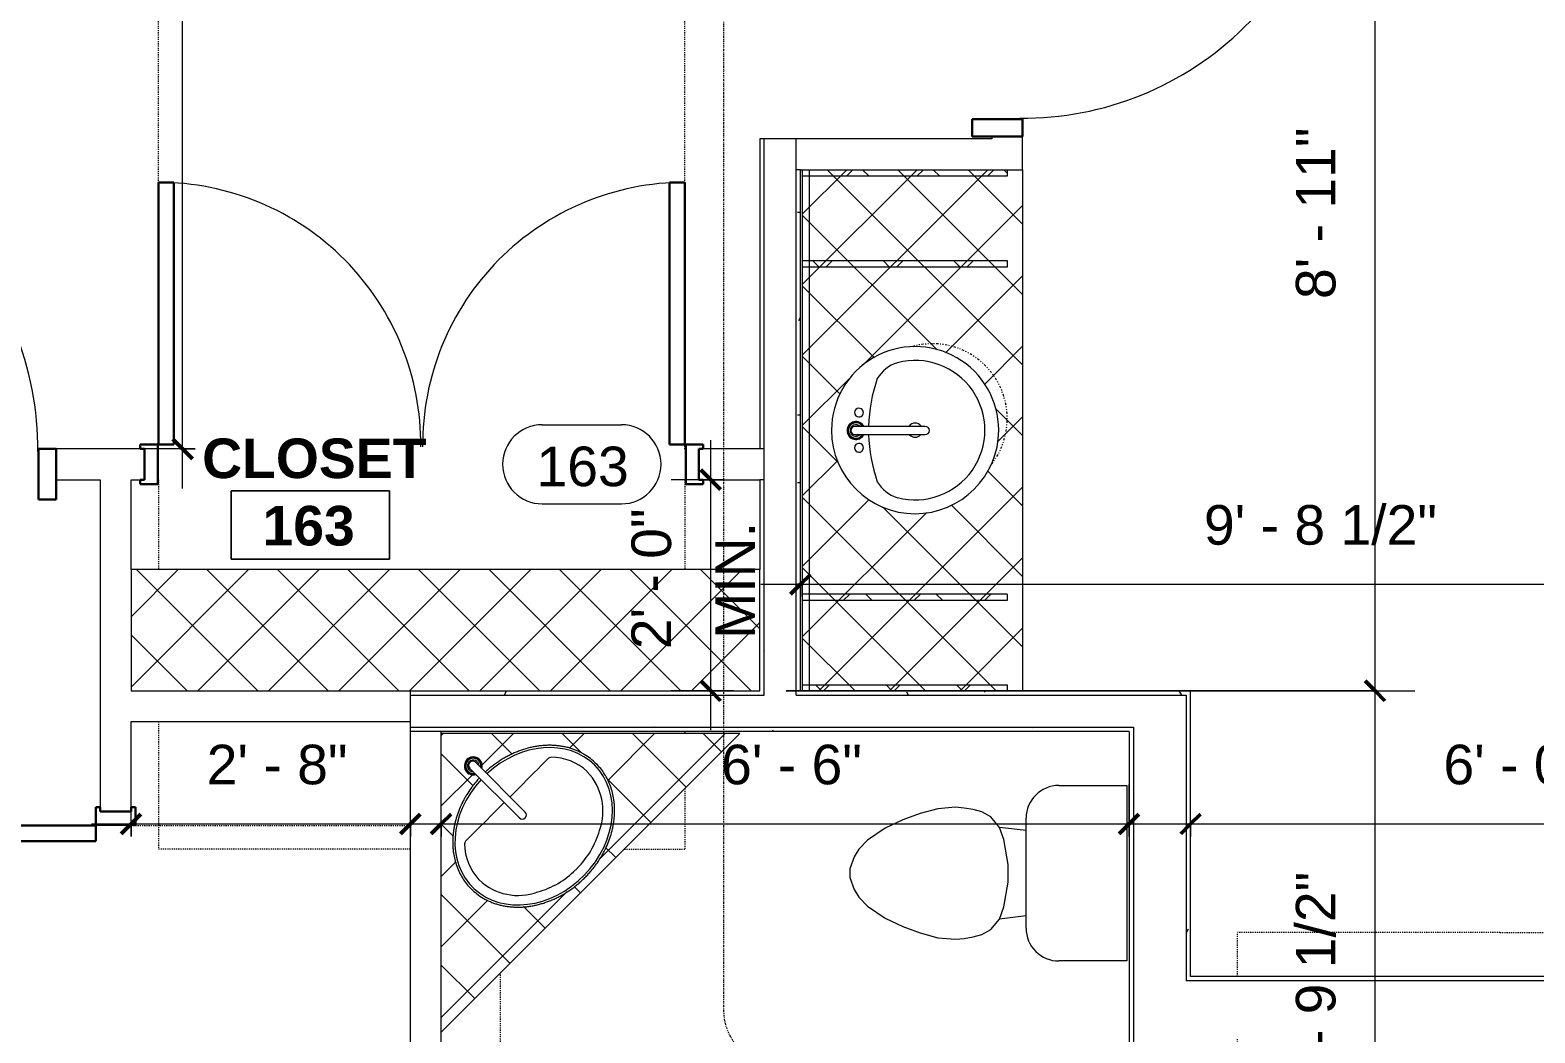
# Model space of a CAD drawing. Header units: inches. Extents: x -545 to 1083, y -2066 to -269.
# Drawn here: x -398.3 to -227.2, y -1706.1 to -1592.1 of the extents above; entities that cross this region are included whole.
import ezdxf

# ---------------------------------------------------------------- set-up
doc = ezdxf.new("R2010")
doc.units = ezdxf.units.IN
doc.header["$MEASUREMENT"] = 0
for name, pattern in [('Dash', [0.25, 0.125, -0.125]), ('Dash Dot 3_16_', [0.3125, 0.1875, -0.0625, 0, -0.0625]), ('Dash dot dot', [0.8125, 0.25, -0.1875, 0, -0.1875, 0, -0.1875])]:
    doc.linetypes.add(name, pattern=pattern)
for name, color, linetype, lineweight in [('A-ANNO-DIMS', 211, 'Continuous', 9), ('A-ANNO-DIMS-48', 211, 'Continuous', 9), ('A-ANNO-SYMB', 150, 'Continuous', 9), ('A-AREA-IDEN', 2, 'Continuous', 9), ('A-DOOR', 31, 'Continuous', 18), ('A-DOOR-FRAM', 31, 'Continuous', 30), ('A-DOOR-IDEN', 31, 'Continuous', 9), ('A-GENM', 13, 'Continuous', 18), ('A-WALL', 113, 'Continuous', 18), ('A-WALL-PATT', 111, 'Continuous', 18), ('G-ANNO-TEXT', 231, 'Continuous', 9), ('I-WALL', 2, 'Continuous', 18), ('P-SANR-FIXT', 6, 'Continuous', 9), ('Q-CASE', 31, 'Continuous', 9)]:
    doc.layers.add(name, color=color, linetype=linetype, lineweight=lineweight)
doc.styles.add('Swis721 Lt BT', font='swissl.ttf', dxfattribs={"height": 4.5})
doc.styles.add('Swis721 Lt BT_B', font='', dxfattribs={"height": 4.5})
doc.styles.get('Swis721 Lt BT_B').set_extended_font_data('Swis721 Lt BT', bold=True)
doc.dimstyles.new('OTJ_-_3_32__Linear__1_2__Tolerance', dxfattribs={"dimscale": 12, "dimtxt": 4.748918, "dimasz": 0.1875, "dimexe": 0.375, "dimexo": 0.25, "dimgap": 0.25, "dimtad": 1, "dimdec": 1, "dimrnd": 0.5, "dimzin": 3, "dimdsep": 46, "dimlunit": 4, "dimtxsty": 'Swis721 Lt BT', "dimblk1": 'OBLIQUE', "dimblk2": 'OBLIQUE', "dimsah": 1, "dimcen": 0.09, "dimdle": 0.375, "dimazin": 0, "dimtfac": 1, "dimtdec": 4, "dimtix": 1, "dimtmove": 0, "dimatfit": 3, "dimfxl": 1, "dimtvp": 1, "dimfrac": 2, "dimtolj": 1, "dimtzin": 0, "dimarcsym": 2})
pattern_1 = [(0, (0, 0), (15.36, 3.84), [0.634, -10.886, 0.634, -10.886, -61.44]), (0, (0, 0), (15.36, 3.84), [-23.04, 0.634, -22.406, 0.634, -10.886, -26.88]), (0, (0, 0), (15.36, 3.84), [-57.6, 0.634, -7.046, 0.634, -18.566]), (120, (5.76, 1.92), (-11.0055376, 11.38215), [0.634, -10.886, 0.634, -10.886, -61.44]), (120, (5.76, 1.92), (-11.0055376, 11.38215), [-23.04, 0.634, -22.406, 0.634, -10.886, -26.88]), (120, (5.76, 1.92), (-11.0055376, 11.38215), [-57.6, 0.634, -7.046, 0.634, -18.566]), (240, (7.68, 9.6), (-4.3544624, -15.22215), [0.634, -10.886, 0.634, -10.886, -61.44]), (240, (7.68, 9.6), (-4.3544624, -15.22215), [-23.04, 0.634, -22.406, 0.634, -10.886, -26.88]), (240, (7.68, 9.6), (-4.3544624, -15.22215), [-57.6, 0.634, -7.046, 0.634, -18.566])]
pattern_2 = [(315, (1621.81, -312.809), (4.006467, 4.006467), []), (45, (1621.81, -312.809), (-4.006467, 4.006467), [])]
pattern_3 = [(315, (1670.06, -312.809), (4.006467, 4.006467), []), (45, (1670.06, -312.809), (-4.006467, 4.006467), [])]
pattern_4 = [(45, (0, 1.375), (-4.006467, 4.006467), []), (135, (0, 1.375), (-4.006467, -4.006467), [])]

# ---------------------------------------------------------------- blocks, each defined once
blk = doc.blocks.new('Single Flush - D1 3_ X 8_  - NOT FR-6102174-1ST FLOOR - CONSTRUCTION')
at = {"layer": 'A-DOOR', "lineweight": 30}
for p, q in [((16.15625, -1.75), (17.90625, -1.75)), ((16.15625, -37.5625), (16.15625, -1.75)), ((17.90625, -1.75), (17.90625, -37.5625)), ((17.90625, -37.5625), (16.15625, -37.5625))]:
    blk.add_line(p, q, dxfattribs=at)
at = {"layer": 'A-DOOR', "lineweight": 9}
blk.add_arc((17.90625, -1.75), 35.8125, 179.5, 270, dxfattribs=at)
at = {"layer": 'A-DOOR-FRAM'}
for p, q in [((-20, 4), (-20, -1.75)), ((-20, 4), (-18, 4)), ((-18, 4), (-18, -1.75)), ((18.000004, 4), (18.000004, -1.75)), ((18.000004, 4), (20.000004, 4)), ((20.000004, 4), (20.000004, -1.75)), ((-20, -1.75), (-18, -1.75)), ((18.000004, -1.75), (20.000004, -1.75))]:
    blk.add_line(p, q, dxfattribs=at)
blk = doc.blocks.new('Toilet-Domestic-3D - Toilet-Domestic-3D-5197850-1ST FLOOR - CONSTRUCTION')
at = {"layer": 'P-SANR-FIXT'}
for p, q in [((-9.98, 19.48), (9.98, 19.48)), ((-9.98, 11.75), (-9.98, 19.48)), ((9.98, 19.48), (9.98, 11.75)), ((6.25, 8.02), (-6.25, 8.02)), ((-4.86, 8.02), (-5.21, 5)), ((4.86, 8.02), (5.21, 5)), ((-3.84, 5.5), (-5.21, 5)), ((-1, 6), (-3.84, 5.5)), ((1, 6), (-1, 6)), ((3.84, 5.5), (1, 6)), ((5.21, 5), (3.84, 5.5)), ((-6.4, 4), (-6.97, 3)), ((-5.21, 5), (-6.4, 4)), ((6.4, 4), (5.21, 5)), ((6.97, 3), (6.4, 4)), ((-7.24, 2), (-7.41, 1)), ((-6.97, 3), (-7.24, 2)), ((7.24, 2), (6.97, 3)), ((7.41, 1), (7.24, 2)), ((-7.41, 1), (-7.5, 0)), ((-7.5, 0), (-7.33, -1.99)), ((7.33, -1.99), (7.5, 0)), ((7.5, 0), (7.41, 1)), ((-7.33, -1.99), (-6.79, -4)), ((6.79, -4), (7.33, -1.99)), ((-6.79, -4), (-6.06, -6)), ((6.06, -6), (6.79, -4)), ((-6.06, -6), (-5.13, -8)), ((5.13, -8), (6.06, -6)), ((-5.13, -8), (-3.74, -10)), ((3.74, -10), (5.13, -8)), ((-3.74, -10), (-2.74, -11)), ((2.74, -11), (3.74, -10)), ((-2.74, -11), (-1.87, -11.5)), ((-1.87, -11.5), (-0.5, -12)), ((0.5, -12), (1.87, -11.5)), ((1.87, -11.5), (2.74, -11)), ((-0.5, -12), (0.5, -12))]:
    blk.add_line(p, q, dxfattribs=at)
for centre, start, end in [((-6.25, 11.75), 180, 270), ((6.25, 11.75), 270, 360)]:
    blk.add_arc(centre, 3.73, start, end, dxfattribs=at)
blk = doc.blocks.new('Vanity Counter Top w Round Sink Hole - 24_ Depth-6040937-1ST FLOOR - CONSTRUCTION')
at = {"layer": 'Q-CASE'}
h = blk.add_hatch(dxfattribs=at)
h.set_pattern_fill('FP_7', color=256, style=0, pattern_type=2)
h.set_pattern_definition([(135, (-1660.213, 310.447), (-4.006467, -4.006467), []), (225, (-1660.213, 310.447), (4.006467, -4.006467), [])])
h.paths.add_polyline_path([(6.99, 25), (-52.26, 25), (-52.26, 0), (6.99, 0), (6.99, 12.67)], flags=0)
h.paths.add_polyline_path([(-13.14, 12.77), (-13.37, 10.66), (-14.08, 8.65), (-15.21, 6.85), (-16.71, 5.34), (-18.51, 4.21), (-20.52, 3.51), (-22.64, 3.27), (-24.75, 3.51), (-26.76, 4.21), (-28.56, 5.34), (-30.06, 6.85), (-31.2, 8.65), (-31.9, 10.66), (-32.14, 12.77), (-31.9, 14.88), (-31.2, 16.89), (-30.06, 18.69), (-28.56, 20.2), (-26.76, 21.33), (-24.75, 22.03), (-22.64, 22.27), (-20.52, 22.03), (-18.51, 21.33), (-16.71, 20.2), (-15.21, 18.69), (-14.08, 16.89), (-13.37, 14.88)], flags=0)
for p, q in [((-52.26, 25), (6.99, 25)), ((-52.26, 0.75), (6.99, 0.75)), ((6.99, 0), (-52.26, 0))]:
    blk.add_line(p, q, dxfattribs=at)
at = {"layer": 'Q-CASE', "linetype": 'Dash dot dot'}
for start, end in [(52.5899, 180), (180, 196.5782)]:
    blk.add_arc((-23.97, 14.75), 8.5, start, end, dxfattribs=at)
blk = doc.blocks.new('Double Flush - D2 5_ X 8_-6101976-1ST FLOOR - CONSTRUCTION')
at = {"layer": 'A-DOOR', "lineweight": 30}
for p, q in [((-29.91, 32.06), (-28.16, 32.06)), ((-29.91, 2.25), (-29.91, 32.06)), ((-28.16, 32.06), (-28.16, 2.25)), ((28.16, 32.06), (28.16, 2.25)), ((29.91, 32.06), (28.16, 32.06)), ((29.91, 2.25), (29.91, 32.06)), ((-28.16, 2.25), (-29.91, 2.25)), ((28.16, 2.25), (29.91, 2.25))]:
    blk.add_line(p, q, dxfattribs=at)
at = {"layer": 'A-DOOR', "lineweight": 9}
for centre, start, end in [((-29.91, 2.25), 359.5, 90), ((29.91, 2.25), 90, 180.5)]:
    blk.add_arc(centre, 29.81, start, end, dxfattribs=at)
at = {"layer": 'A-DOOR-FRAM'}
for p, q in [((-32, 2.25), (-30, 2.25)), ((-32, 2.25), (-32, 1.75)), ((-32, 1.75), (-31.5, 1.75)), ((-31.5, -1.75), (-31.5, 1.75)), ((-30, -2.25), (-30, 2.25)), ((30, -2.25), (30, 2.25)), ((30, 2.25), (32, 2.25)), ((31.5, 1.75), (32, 1.75)), ((31.5, -1.75), (31.5, 1.75)), ((32, 2.25), (32, 1.75)), ((-32, -1.75), (-31.5, -1.75)), ((-32, -2.25), (-32, -1.75)), ((-32, -2.25), (-30, -2.25)), ((30, -2.25), (32, -2.25)), ((31.5, -1.75), (32, -1.75)), ((32, -2.25), (32, -1.75))]:
    blk.add_line(p, q, dxfattribs=at)
at = {"layer": 'A-GENM', "linetype": 'Dash', "lineweight": 9}
for p, q in [((27.5, 55.75), (29.91, 55.75)), ((29.91, 1.75), (29.91, 55.75)), ((-29.91, 1.75), (-29.91, 49.92)), ((29.87, 1.75), (29.91, 1.75)), ((-29.91, -1.75), (-29.91, -33.5)), ((29.87, -1.75), (29.91, -1.75)), ((29.91, -1.75), (29.91, -33.5)), ((-29.91, -37), (-29.91, -43.75)), ((0.09, -43.75), (-29.91, -43.75)), ((0.09, -43.75), (13.18, -43.75))]:
    blk.add_line(p, q, dxfattribs=at)
blk = doc.blocks.new('CW Shelves _ Rails - Shelve Rail-6078685-1ST FLOOR - CONSTRUCTION')
at = {"layer": 'Q-CASE'}
h = blk.add_hatch(dxfattribs=at)
h.set_pattern_fill('FP_14', color=256, style=0, pattern_type=2)
h.set_pattern_definition([(225, (-313.327, -1669.566), (4.006467, -4.006467), []), (315, (-313.327, -1669.566), (4.006467, 4.006467), [])])
h.paths.add_polyline_path([(40.7, -2.36), (2, -2.36), (2, -16.14), (73.45, -16.14), (73.45, -2.36), (68.82, -2.36)], flags=0)
for p, q in [((73.45, -2.36), (2, -2.36)), ((2, -2.36), (2, -16.14)), ((73.45, -16.14), (73.45, -2.36)), ((2, -16.14), (73.45, -16.14))]:
    blk.add_line(p, q, dxfattribs=at)
blk = doc.blocks.new('CW Drawers - UB 34_5_h x 24_d - 3 Drawers Top Specified-6034735-1ST FLOOR - CONSTRUCTION')
at = {"layer": 'Q-CASE'}
h = blk.add_hatch(dxfattribs=at)
h.set_pattern_fill('FP_18', color=256, style=0, pattern_type=2)
h.set_pattern_definition(pattern_2)
h.paths.add_polyline_path([(2.78, -2.36), (2.78, -25.61), (3.53, -25.61), (3.53, -2.36)], flags=0)
h = blk.add_hatch(dxfattribs=at)
h.set_pattern_fill('FP_18', color=256, style=0, pattern_type=2)
h.set_pattern_definition(pattern_2)
h.paths.add_polyline_path([(13.11, -15.03), (13.11, -25.61), (13.86, -25.61), (13.86, -2.36), (13.11, -2.36)], flags=0)
for p, q in [((2.78, -2.36), (3.53, -2.36)), ((2.78, -25.61), (2.78, -2.36)), ((3.53, -2.36), (3.53, -25.61)), ((13.11, -2.36), (13.86, -2.36)), ((13.11, -25.61), (13.11, -2.36)), ((3.53, -25.61), (2.78, -25.61)), ((13.86, -25.61), (13.11, -25.61))]:
    blk.add_line(p, q, dxfattribs=at)
blk = doc.blocks.new('P-Faucet-Counter - Vibrant Stainless-4259825-1ST FLOOR - CONSTRUCTION')
at = {"layer": 'P-SANR-FIXT'}
for p, q in [((-0.47, 0.12), (-0.47, -7.88)), ((0.47, -7.88), (0.47, 0.12))]:
    blk.add_line(p, q, dxfattribs=at)
for centre, radius, start, end in [((0, 0), 1.02, 90, 242.4847), ((0, 0), 0.933, 90, 239.9469), ((0, 0), 0.875, 90, 237.5344), ((0, 0), 0.656, 90, 224.5084), ((0, 0.12), 0.467, 0, 180), ((0, 0), 1.02, 297.5153, 90), ((0, 0), 0.933, 300.0531, 90), ((0, 0), 0.875, 302.4656, 90), ((0, 0), 0.656, 315.4916, 90), ((0, -7.88), 0.467, 180, 360)]:
    blk.add_arc(centre, radius, start, end, dxfattribs=at)
blk = doc.blocks.new('Double Flush - D2 5_ X 8_-V19-1ST FLOOR - CONSTRUCTION')
at = {"layer": 'A-DOOR', "lineweight": 30}
for p, q in [((-29.91, 32.06), (-28.16, 32.06)), ((-29.91, 2.25), (-29.91, 32.06)), ((-28.16, 32.06), (-28.16, 2.25)), ((28.16, 32.06), (28.16, 2.25)), ((29.91, 32.06), (28.16, 32.06)), ((29.91, 2.25), (29.91, 32.06)), ((-28.16, 2.25), (-29.91, 2.25)), ((28.16, 2.25), (29.91, 2.25))]:
    blk.add_line(p, q, dxfattribs=at)
at = {"layer": 'A-DOOR', "lineweight": 9}
for centre, start, end in [((-29.91, 2.25), 359.5, 90), ((29.91, 2.25), 90, 180.5)]:
    blk.add_arc(centre, 29.81, start, end, dxfattribs=at)
at = {"layer": 'A-DOOR-FRAM'}
for p, q in [((-32, 2.25), (-30, 2.25)), ((-32, 2.25), (-32, 1.75)), ((-32, 1.75), (-31.5, 1.75)), ((-31.5, -1.75), (-31.5, 1.75)), ((-30, -2.25), (-30, 2.25)), ((30, -2.25), (30, 2.25)), ((30, 2.25), (32, 2.25)), ((31.5, 1.75), (32, 1.75)), ((31.5, -1.75), (31.5, 1.75)), ((32, 2.25), (32, 1.75)), ((-32, -1.75), (-31.5, -1.75)), ((-32, -2.25), (-32, -1.75)), ((-32, -2.25), (-30, -2.25)), ((30, -2.25), (32, -2.25)), ((31.5, -1.75), (32, -1.75)), ((32, -2.25), (32, -1.75))]:
    blk.add_line(p, q, dxfattribs=at)
at = {"layer": 'A-GENM', "linetype": 'Dash', "lineweight": 9}
for p, q in [((-29.91, 55.75), (29.91, 55.75)), ((-29.91, 1.75), (-29.91, 55.75)), ((29.91, 1.75), (29.91, 55.75)), ((29.87, 1.75), (29.91, 1.75)), ((-29.91, -1.75), (-29.91, -11.97)), ((29.87, -1.75), (29.91, -1.75)), ((29.91, -1.75), (29.91, -11.97)), ((-29.91, -29.25), (-29.91, -43.75)), ((29.91, -30.38), (29.91, -30.62)), ((29.91, -36.87), (29.91, -43.75)), ((-1.29, -43.75), (-29.91, -43.75)), ((23.02, -43.75), (29.91, -43.75))]:
    blk.add_line(p, q, dxfattribs=at)
blk = doc.blocks.new('Double Flush - D2 5_ X 8_-V20-1ST FLOOR - CONSTRUCTION')
at = {"layer": 'A-DOOR', "lineweight": 30}
for p, q in [((-29.91, 32.06), (-28.16, 32.06)), ((-29.91, 2.25), (-29.91, 32.06)), ((-28.16, 32.06), (-28.16, 2.25)), ((28.16, 32.06), (28.16, 2.25)), ((29.91, 32.06), (28.16, 32.06)), ((29.91, 2.25), (29.91, 32.06)), ((-28.16, 2.25), (-29.91, 2.25)), ((28.16, 2.25), (29.91, 2.25))]:
    blk.add_line(p, q, dxfattribs=at)
at = {"layer": 'A-DOOR', "lineweight": 9}
for centre, start, end in [((-29.91, 2.25), 359.5, 90), ((29.91, 2.25), 90, 180.5)]:
    blk.add_arc(centre, 29.81, start, end, dxfattribs=at)
at = {"layer": 'A-DOOR-FRAM'}
for p, q in [((-32, 2.25), (-30, 2.25)), ((-32, 2.25), (-32, 1.75)), ((-32, 1.75), (-31.5, 1.75)), ((-31.5, -1.75), (-31.5, 1.75)), ((-30, -2.25), (-30, 2.25)), ((30, -2.25), (30, 2.25)), ((30, 2.25), (32, 2.25)), ((31.5, 1.75), (32, 1.75)), ((31.5, -1.75), (31.5, 1.75)), ((32, 2.25), (32, 1.75)), ((-32, -1.75), (-31.5, -1.75)), ((-32, -2.25), (-32, -1.75)), ((-32, -2.25), (-30, -2.25)), ((30, -2.25), (32, -2.25)), ((31.5, -1.75), (32, -1.75)), ((32, -2.25), (32, -1.75))]:
    blk.add_line(p, q, dxfattribs=at)
at = {"layer": 'A-GENM', "linetype": 'Dash', "lineweight": 9}
for p, q in [((-29.91, 55.75), (29.91, 55.75)), ((-29.91, 1.75), (-29.91, 55.75)), ((29.91, 1.75), (29.91, 55.75)), ((29.87, 1.75), (29.91, 1.75)), ((-29.91, -1.75), (-29.91, -31.75)), ((29.87, -1.75), (29.91, -1.75)), ((29.91, -1.75), (29.91, -31.75)), ((-29.91, -38.75), (-29.91, -43.27)), ((29.91, -38.75), (29.91, -43.75)), ((0.09, -43.75), (-27.22, -43.75)), ((0.09, -43.75), (29.91, -43.75))]:
    blk.add_line(p, q, dxfattribs=at)
blk = doc.blocks.new('CW Drawers - UB 34_5_h x 24_d - 3 Drawers Top Specified-V21-1ST FLOOR - CONSTRUCTION')
at = {"layer": 'Q-CASE'}
h = blk.add_hatch(dxfattribs=at)
h.set_pattern_fill('FP_39', color=256, style=0, pattern_type=2)
h.set_pattern_definition(pattern_3)
h.paths.add_polyline_path([(2.86, -2.36), (2.86, -25.61), (3.53, -25.61), (3.53, -2.36)], flags=0)
h = blk.add_hatch(dxfattribs=at)
h.set_pattern_fill('FP_39', color=256, style=0, pattern_type=2)
h.set_pattern_definition(pattern_3)
h.paths.add_polyline_path([(13.11, -25.61), (13.86, -25.61), (13.86, -2.36), (13.11, -2.36), (13.11, -15.03)], flags=0)
for p, q in [((2.85, -2.36), (3.53, -2.36)), ((3.53, -2.36), (3.53, -25.61)), ((13.11, -2.36), (13.86, -2.36)), ((13.11, -25.61), (13.11, -2.36)), ((13.86, -25.61), (13.86, -2.36)), ((3.53, -25.61), (2.86, -25.61)), ((13.86, -25.61), (13.11, -25.61))]:
    blk.add_line(p, q, dxfattribs=at)
blk = doc.blocks.new('Casework 1 - Casework 1-6037140-1ST FLOOR - CONSTRUCTION')
at = {"layer": 'Q-CASE'}
h = blk.add_hatch(dxfattribs=at)
h.set_pattern_fill('FP_40', color=256, style=0, pattern_type=2)
h.set_pattern_definition(pattern_4)
h.paths.add_polyline_path([(-351.53, -1704.64), (-317.59, -1670.7), (-351.53, -1670.7), (-351.53, -1700.6)], flags=0)
h.paths.add_polyline_path([(-343.35, -1690.42), (-345.16, -1690.1), (-346.77, -1689.4), (-348.14, -1688.35), (-349.19, -1686.98), (-349.89, -1685.36), (-350.2, -1683.5), (-350.12, -1681.65), (-349.63, -1679.73), (-348.72, -1677.8), (-347.55, -1676.15), (-347.16, -1675.76), (-347.57, -1675.34), (-347.65, -1675.36), (-347.88, -1675.39), (-348.14, -1675.35), (-348.45, -1675.21), (-348.64, -1675.04), (-348.79, -1674.81), (-348.86, -1674.64), (-348.89, -1674.32), (-348.86, -1674.11), (-348.72, -1673.82), (-348.54, -1673.61), (-348.31, -1673.47), (-348.1, -1673.39), (-347.88, -1673.36), (-347.61, -1673.39), (-347.37, -1673.49), (-347.11, -1673.71), (-346.98, -1673.91), (-346.89, -1674.13), (-346.86, -1674.37), (-346.9, -1674.69), (-346.49, -1675.1), (-346.08, -1674.68), (-344.37, -1673.48), (-342.52, -1672.62), (-340.6, -1672.13), (-338.69, -1672.04), (-336.89, -1672.36), (-335.27, -1673.06), (-333.86, -1674.17), (-332.84, -1675.51), (-332.15, -1677.1), (-331.83, -1678.9), (-331.92, -1680.81), (-332.41, -1682.73), (-333.27, -1684.58), (-334.47, -1686.29), (-336.06, -1687.85), (-337.67, -1688.98), (-339.52, -1689.84), (-341.55, -1690.33), (-341.94, -1690.35)], flags=0)
h.paths.add_polyline_path([(-347.88, -1675.31), (-347.65, -1675.26), (-347.69, -1675.22), (-347.88, -1675.25), (-348.14, -1675.2), (-348.34, -1675.11), (-348.54, -1674.94), (-348.64, -1674.81), (-348.73, -1674.53), (-348.75, -1674.37), (-348.7, -1674.1), (-348.6, -1673.89), (-348.44, -1673.71), (-348.29, -1673.61), (-348.05, -1673.52), (-347.84, -1673.5), (-347.63, -1673.54), (-347.39, -1673.66), (-347.22, -1673.81), (-347.11, -1673.96), (-347.02, -1674.2), (-347, -1674.37), (-347.02, -1674.57), (-346.98, -1674.61), (-346.94, -1674.37), (-347, -1674.07), (-347.12, -1673.84), (-347.26, -1673.68), (-347.44, -1673.55), (-347.71, -1673.46), (-347.96, -1673.45), (-348.17, -1673.49), (-348.41, -1673.62), (-348.57, -1673.76), (-348.7, -1673.94), (-348.79, -1674.2), (-348.8, -1674.43), (-348.75, -1674.68), (-348.64, -1674.91), (-348.5, -1675.07), (-348.29, -1675.2), (-348.05, -1675.28)], flags=0)
h.paths.add_polyline_path([(-347.88, -1675.03), (-348.36, -1674.52), (-348.41, -1674.41), (-348.43, -1674.29), (-348.41, -1674.17), (-348.34, -1674.03), (-348.22, -1673.91), (-348.19, -1673.89), (-348.08, -1673.84), (-347.96, -1673.82), (-347.84, -1673.84), (-347.73, -1673.89), (-347.54, -1674.05), (-347.22, -1674.37), (-347.27, -1674.15), (-347.31, -1674.05), (-347.44, -1673.89), (-347.55, -1673.81), (-347.73, -1673.74), (-347.96, -1673.73), (-348.1, -1673.76), (-348.25, -1673.84), (-348.38, -1673.96), (-348.45, -1674.05), (-348.51, -1674.2), (-348.53, -1674.37), (-348.48, -1674.62), (-348.4, -1674.76), (-348.29, -1674.88), (-348.21, -1674.94), (-348.05, -1675.01)], flags=0)
h = blk.add_hatch(dxfattribs=at)
h.set_pattern_fill('FP_41', color=256, style=0, pattern_type=2)
h.set_pattern_definition(pattern_4)
h.paths.add_polyline_path([(-348.72, -1682.89), (-348.66, -1682.82), (-348.68, -1682.84)], flags=0)
for p, q in [((-351.53, -1704.64), (-317.59, -1670.7)), ((-317.59, -1670.7), (-351.53, -1670.7))]:
    blk.add_line(p, q, dxfattribs=at)
blk = doc.blocks.new('Sink Vanity-Round - 19_ x 19_-V22-1ST FLOOR - CONSTRUCTION')
at = {"layer": 'P-SANR-FIXT'}
for centre, radius, start, end in [((3.81, 3.35), 9.5, 90, 270), ((3.81, 3.35), 9.5, 270, 90), ((3.81, -9.17), 17.81, 91.6247, 109.2086), ((1.81, 9.73), 0.5, 360, 180), ((1.81, 9.73), 0.5, 180, 360), ((3.81, -9.17), 17.81, 70.7914, 88.6138), ((5.81, 9.73), 0.5, 360, 180), ((5.81, 9.73), 0.5, 180, 360), ((0.05, 4.11), 4.12, 120.7927, 162.1904), ((7.56, 4.11), 4.12, 17.8096, 59.2073), ((3.81, 3.35), 7.93, 165.3071, 14.6929), ((3.81, 3.35), 0.813, 129.4847, 180), ((3.81, 3.35), 0.813, 360, 56.2849), ((3.81, 3.35), 0.813, 180, 230.5153), ((3.81, 3.35), 0.813, 303.7151, 0)]:
    blk.add_arc(centre, radius, start, end, dxfattribs=at)
blk = doc.blocks.new('P-Lavatory-Circular - LAVATORY-2975574-1ST FLOOR - CONSTRUCTION')
at = {"layer": 'P-SANR-FIXT'}
for p, q in [((-6.55, 4.28), (-6.11, 4.28)), ((-6.11, 4.28), (-6.55, 4.28)), ((-6.11, 4.28), (-4.65, 4.27)), ((-4.65, 4.27), (-6.11, 4.28)), ((-4.65, 4.27), (-3.38, 4.27)), ((-3.38, 4.27), (-4.65, 4.27)), ((-3.38, 4.27), (-2.55, 4.27)), ((-2.55, 4.27), (-3.38, 4.27)), ((-2.55, 4.27), (-0.47, 4.27)), ((-0.47, 4.27), (-2.55, 4.27)), ((0.47, 4.27), (1.38, 4.27)), ((1.38, 4.27), (0.47, 4.27)), ((1.38, 4.27), (2.13, 4.27)), ((2.13, 4.27), (1.38, 4.27)), ((2.13, 4.27), (3.6, 4.27)), ((3.6, 4.27), (2.13, 4.27)), ((3.6, 4.27), (4.3, 4.27)), ((4.3, 4.27), (3.6, 4.27)), ((4.3, 4.27), (4.92, 4.27)), ((4.92, 4.27), (4.3, 4.27)), ((4.92, 4.27), (5.55, 4.28)), ((5.55, 4.28), (4.92, 4.27)), ((5.55, 4.28), (5.64, 4.28)), ((5.64, 4.28), (5.55, 4.28)), ((5.64, 4.28), (5.69, 4.28)), ((5.69, 4.28), (5.64, 4.28)), ((5.69, 4.28), (6.3, 4.28)), ((6.3, 4.28), (5.69, 4.28)), ((6.3, 4.28), (6.45, 4.28)), ((6.45, 4.28), (6.3, 4.28)), ((6.45, 4.28), (6.55, 4.28)), ((6.55, 4.28), (6.45, 4.28)), ((0.13, -6.89), (-0.13, -6.89)), ((-0.13, -6.89), (0.13, -6.89))]:
    blk.add_line(p, q, dxfattribs=at)
for centre, radius, start, end in [((-2.73, -0.08), 5.97, 135.0983, 178.3066), ((-2.73, -0.08), 5.97, 135.0981, 178.3067), ((-6.56, 3.68), 0.604, 89.7857, 131.7769), ((-6.56, 3.68), 0.604, 89.7871, 131.7784), ((6.56, 3.68), 0.604, 48.2231, 90.2143), ((6.56, 3.68), 0.604, 48.2231, 90.2145), ((2.73, -0.08), 5.97, 1.6934, 44.9017), ((2.73, -0.08), 5.97, 1.6934, 44.9017), ((-2.24, 0.23), 6.45, 181.2745, 245.2065), ((-2.24, 0.23), 6.45, 181.2743, 245.2066), ((2.24, 0.23), 6.45, 294.7935, 358.7255), ((2.24, 0.23), 6.45, 294.7935, 358.7255), ((-0.13, 2.98), 9.86, 240.715, 269.9869), ((-0.13, 2.98), 9.86, 240.715, 269.987), ((0.13, 2.98), 9.86, 270.0131, 299.285), ((0.13, 2.98), 9.86, 270.0131, 299.285)]:
    blk.add_arc(centre, radius, start, end, dxfattribs=at)
for start_param, end_param in [(1.618895, 6.283185), (0, 1.523209)]:
    blk.add_ellipse((0, 0), major_axis=(9.81, 0), ratio=0.814875, start_param=start_param, end_param=end_param, dxfattribs=at)
for points, knots in [([(-0.47, 8.25), (-0.49, 8.25), (-0.68, 8.24), (-1.03, 8.22), (-1.51, 8.17), (-2.11, 8.08), (-2.72, 7.96), (-3.3, 7.8), (-3.87, 7.63), (-4.58, 7.37), (-5.37, 7), (-6.01, 6.63), (-6.49, 6.32), (-6.95, 5.98), (-7.49, 5.53), (-7.98, 5.04), (-8.33, 4.64), (-8.67, 4.21), (-9.04, 3.66), (-9.41, 2.97), (-9.7, 2.24), (-9.91, 1.51), (-10.03, 0.77), (-10.06, 0.26), (-10.06, 0)], [0.5148107, 0.5148107, 0.5148107, 0.5148107, 0.5166667, 0.5333333, 0.5479167, 0.5625, 0.5916667, 0.60625, 0.6208333, 0.65, 0.6791667, 0.7083333, 0.7229167, 0.7375, 0.7666667, 0.7958333, 0.8104167, 0.825, 0.8541667, 0.8833333, 0.9125, 0.9416667, 0.9708333, 1, 1, 1, 1]), ([(10.06, 0), (10.06, 0.3), (10.02, 0.87), (9.89, 1.58), (9.72, 2.14), (9.57, 2.56), (9.4, 2.96), (9.2, 3.36), (8.97, 3.75), (8.72, 4.13), (8.44, 4.5), (8.14, 4.86), (7.82, 5.2), (7.48, 5.53), (7.12, 5.84), (6.74, 6.14), (6.34, 6.42), (5.92, 6.68), (5.48, 6.93), (5.03, 7.15), (4.57, 7.36), (4.09, 7.55), (3.61, 7.71), (3.11, 7.86), (2.61, 7.98), (2.09, 8.08), (1.57, 8.16), (1.05, 8.22), (0.68, 8.24), (0.49, 8.25), (0.47, 8.25)], [0, 0, 0, 0, 0.0333333, 0.0666667, 0.0833333, 0.1, 0.1166667, 0.1333333, 0.15, 0.1666667, 0.1833333, 0.2, 0.2166667, 0.2333333, 0.25, 0.2666667, 0.2833333, 0.3, 0.3166667, 0.3333333, 0.35, 0.3666667, 0.3833333, 0.4, 0.4166667, 0.4333333, 0.45, 0.4666667, 0.4833333, 0.4851937, 0.4851937, 0.4851937, 0.4851937]), ([(-10.06, 0), (-10.06, -0.29), (-10.02, -0.87), (-9.89, -1.57), (-9.72, -2.13), (-9.57, -2.55), (-9.4, -2.96), (-9.2, -3.35), (-8.97, -3.74), (-8.72, -4.12), (-8.44, -4.49), (-8.14, -4.85), (-7.82, -5.19), (-7.48, -5.52), (-7.12, -5.84), (-6.74, -6.13), (-6.34, -6.41), (-5.92, -6.68), (-5.48, -6.92), (-5.03, -7.15), (-4.57, -7.35), (-4.09, -7.54), (-3.61, -7.71), (-3.11, -7.85), (-2.61, -7.97), (-2.09, -8.07), (-1.57, -8.15), (-1.05, -8.21), (-0.53, -8.24), (0, -8.25), (0.53, -8.24), (1.03, -8.21), (1.51, -8.16), (2.12, -8.07), (2.72, -7.95), (3.3, -7.8), (3.87, -7.62), (4.58, -7.36), (5.37, -6.99), (6.01, -6.62), (6.49, -6.31), (6.95, -5.98), (7.49, -5.53), (7.98, -5.04), (8.33, -4.63), (8.67, -4.2), (9.04, -3.65), (9.41, -2.96), (9.7, -2.24), (9.91, -1.5), (10.03, -0.76), (10.06, -0.25), (10.06, 0)], [0, 0, 0, 0, 0.033333, 0.066667, 0.083333, 0.1, 0.116667, 0.133333, 0.15, 0.166667, 0.183333, 0.2, 0.216667, 0.233333, 0.25, 0.266667, 0.283333, 0.3, 0.316667, 0.333333, 0.35, 0.366667, 0.383333, 0.4, 0.416667, 0.433333, 0.45, 0.466667, 0.483333, 0.5, 0.516667, 0.533333, 0.547917, 0.5625, 0.591667, 0.60625, 0.620833, 0.65, 0.679167, 0.708333, 0.722917, 0.7375, 0.766667, 0.795833, 0.810417, 0.825, 0.854167, 0.883333, 0.9125, 0.941667, 0.970833, 1, 1, 1, 1])]:
    blk.add_open_spline(points, degree=3, knots=knots, dxfattribs=at)
blk = doc.blocks.new('Room Tag - Room Name and Number-3379422-1ST FLOOR - CONSTRUCTION')
at = {"layer": 'A-AREA-IDEN'}
for p, q in [((-0.1881, -0.1636), (-0.1881, -0.0018)), ((-0.1881, -0.0018), (0.1869, -0.0018)), ((0.1869, -0.0018), (-0.1881, -0.0018)), ((-0.1881, -0.0018), (-0.1881, -0.1636)), ((0.1869, -0.0018), (0.1869, -0.1636)), ((0.1869, -0.1636), (0.1869, -0.0018)), ((0.1869, -0.1636), (-0.1881, -0.1636)), ((-0.1881, -0.1636), (0.1869, -0.1636))]:
    blk.add_line(p, q, dxfattribs=at)
blk = doc.blocks.new('DIMBLOCK3-1ST FLOOR - CONSTRUCTION')
at = {"layer": 'A-ANNO-DIMS-48'}
for p, q in [((-380.92, -1644.2), (-380.92, -1452.7)), ((-379.51, -1457.2), (-385.42, -1457.2)), ((-380.92, -1457.2), (-379.51, -1457.2)), ((-379.51, -1639.7), (-385.42, -1639.7)), ((-380.92, -1639.7), (-379.51, -1639.7))]:
    blk.add_line(p, q, dxfattribs=at)
at = {"layer": 'A-ANNO-DIMS-48', "lineweight": 50}
for p, q in [((-380.92, -1457.2), (-382.04, -1456.08)), ((-380.92, -1457.2), (-379.79, -1458.33)), ((-380.92, -1639.7), (-382.04, -1638.58)), ((-380.92, -1639.7), (-379.79, -1640.83))]:
    blk.add_line(p, q, dxfattribs=at)
at = {"layer": 'A-ANNO-DIMS-48', "color": 0, "insert": (-389.93, -1562.44), "char_height": 4.5, "width": 33.559, "attachment_point": 1, "rotation": 90, "line_spacing_factor": 1.005062, "style": 'Swis721 Lt BT'}
blk.add_mtext('15\' - 2 1/2"', dxfattribs=at)
blk = doc.blocks.new('_Oblique')
at = {"color": 0, "linetype": 'ByBlock', "lineweight": -2}
blk.add_line((-0.5, -0.5), (0.5, 0.5), dxfattribs=at)
blk = doc.blocks.new('DIMBLOCK4-1ST FLOOR - CONSTRUCTION')
at = {"layer": 'A-ANNO-DIMS-48'}
for p, q in [((-386.78, -1683.76), (-386.78, -1677.85)), ((-355.03, -1683.76), (-355.03, -1677.85)), ((-391.28, -1682.35), (-350.53, -1682.35)), ((-386.78, -1682.35), (-386.78, -1683.76)), ((-355.03, -1682.35), (-355.03, -1683.76))]:
    blk.add_line(p, q, dxfattribs=at)
at = {"layer": 'A-ANNO-DIMS-48', "lineweight": 50}
for p, q in [((-386.78, -1682.35), (-387.91, -1683.48)), ((-386.78, -1682.35), (-385.66, -1681.23)), ((-355.03, -1682.35), (-356.16, -1683.48)), ((-355.03, -1682.35), (-353.91, -1681.23))]:
    blk.add_line(p, q, dxfattribs=at)
at = {"layer": 'A-ANNO-DIMS-48', "color": 0, "insert": (-378.18, -1673.34), "char_height": 4.5, "width": 17.4579, "attachment_point": 1, "line_spacing_factor": 1.005062, "style": 'Swis721 Lt BT'}
blk.add_mtext('2\' - 8"', dxfattribs=at)
blk = doc.blocks.new('DIMBLOCK5-1ST FLOOR - CONSTRUCTION')
at = {"layer": 'A-ANNO-DIMS-48'}
for p, q in [((-245.39, -1741.2), (-245.39, -1662.7)), ((-312.32, -1667.2), (-240.89, -1667.2)), ((-245.39, -1667.2), (-312.32, -1667.2)), ((-243.98, -1736.7), (-249.89, -1736.7)), ((-245.39, -1736.7), (-243.98, -1736.7))]:
    blk.add_line(p, q, dxfattribs=at)
at = {"layer": 'A-ANNO-DIMS-48', "lineweight": 50}
for p, q in [((-245.39, -1667.2), (-246.52, -1666.08)), ((-245.39, -1667.2), (-244.27, -1668.33)), ((-245.39, -1736.7), (-246.52, -1735.58)), ((-245.39, -1736.7), (-244.27, -1737.83))]:
    blk.add_line(p, q, dxfattribs=at)
at = {"layer": 'A-ANNO-DIMS-48', "color": 0, "insert": (-254.4, -1714.28), "char_height": 4.5, "width": 29.579, "attachment_point": 1, "rotation": 90, "line_spacing_factor": 1.005062, "style": 'Swis721 Lt BT'}
blk.add_mtext('5\' - 9 1/2"', dxfattribs=at)
blk = doc.blocks.new('DIMBLOCK17-1ST FLOOR - CONSTRUCTION')
at = {"layer": 'A-ANNO-DIMS-48'}
for p, q in [((-266.36, -1683.76), (-266.36, -1677.85)), ((-194.36, -1683.76), (-194.36, -1677.85)), ((-270.86, -1682.35), (-189.86, -1682.35)), ((-266.36, -1682.35), (-266.36, -1683.76)), ((-194.36, -1682.35), (-194.36, -1683.76))]:
    blk.add_line(p, q, dxfattribs=at)
at = {"layer": 'A-ANNO-DIMS-48', "lineweight": 50}
for p, q in [((-266.36, -1682.35), (-267.48, -1683.48)), ((-266.36, -1682.35), (-265.23, -1681.23)), ((-194.36, -1682.35), (-195.48, -1683.48)), ((-194.36, -1682.35), (-193.23, -1681.23))]:
    blk.add_line(p, q, dxfattribs=at)
at = {"layer": 'A-ANNO-DIMS-48', "color": 0, "insert": (-237.63, -1673.34), "char_height": 4.5, "width": 17.4579, "attachment_point": 1, "line_spacing_factor": 1.005062, "style": 'Swis721 Lt BT'}
blk.add_mtext('6\' - 0"', dxfattribs=at)
blk = doc.blocks.new('DIMBLOCK18-1ST FLOOR - CONSTRUCTION')
at = {"layer": 'A-ANNO-DIMS-48'}
for p, q in [((-351.53, -1683.76), (-351.53, -1677.85)), ((-273.36, -1683.76), (-273.36, -1677.85)), ((-356.03, -1682.35), (-268.86, -1682.35)), ((-351.53, -1682.35), (-351.53, -1683.76)), ((-273.36, -1682.35), (-273.36, -1683.76))]:
    blk.add_line(p, q, dxfattribs=at)
at = {"layer": 'A-ANNO-DIMS-48', "lineweight": 50}
for p, q in [((-351.53, -1682.35), (-352.66, -1683.48)), ((-351.53, -1682.35), (-350.41, -1681.23)), ((-273.36, -1682.35), (-274.48, -1683.48)), ((-273.36, -1682.35), (-272.23, -1681.23))]:
    blk.add_line(p, q, dxfattribs=at)
at = {"layer": 'A-ANNO-DIMS-48', "color": 0, "insert": (-319.72, -1673.34), "char_height": 4.5, "width": 17.4579, "attachment_point": 1, "line_spacing_factor": 1.005062, "style": 'Swis721 Lt BT'}
blk.add_mtext('6\' - 6"', dxfattribs=at)
blk = doc.blocks.new('DIMBLOCK19-1ST FLOOR - CONSTRUCTION')
at = {"layer": 'A-ANNO-DIMS-48'}
for p, q in [((-245.39, -1671.7), (-245.39, -1555.75)), ((-243.98, -1560.25), (-249.89, -1560.25)), ((-245.39, -1560.25), (-243.98, -1560.25)), ((-261.16, -1667.2), (-240.89, -1667.2)), ((-245.39, -1667.2), (-261.16, -1667.2))]:
    blk.add_line(p, q, dxfattribs=at)
at = {"layer": 'A-ANNO-DIMS-48', "lineweight": 50}
for p, q in [((-245.39, -1560.25), (-246.52, -1559.12)), ((-245.39, -1560.25), (-244.27, -1561.37)), ((-245.39, -1667.2), (-246.52, -1666.08)), ((-245.39, -1667.2), (-244.27, -1668.33))]:
    blk.add_line(p, q, dxfattribs=at)
at = {"layer": 'A-ANNO-DIMS-48', "color": 0, "insert": (-254.4, -1622.66), "char_height": 4.5, "width": 21.438, "attachment_point": 1, "rotation": 90, "line_spacing_factor": 1.005062, "style": 'Swis721 Lt BT'}
blk.add_mtext('8\' - 11"', dxfattribs=at)
blk = doc.blocks.new('DIMBLOCK20-1ST FLOOR - CONSTRUCTION')
at = {"layer": 'A-ANNO-DIMS-48'}
for p, q in [((-310.7, -1656.5), (-310.7, -1650.6)), ((-194.36, -1656.5), (-194.36, -1650.6)), ((-315.2, -1655.1), (-189.86, -1655.1)), ((-310.7, -1655.1), (-310.7, -1656.5)), ((-194.36, -1655.1), (-194.36, -1656.5))]:
    blk.add_line(p, q, dxfattribs=at)
at = {"layer": 'A-ANNO-DIMS-48', "lineweight": 50}
for p, q in [((-310.7, -1655.1), (-311.82, -1656.22)), ((-310.7, -1655.1), (-309.57, -1653.97)), ((-194.36, -1655.1), (-195.48, -1656.22)), ((-194.36, -1655.1), (-193.23, -1653.97))]:
    blk.add_line(p, q, dxfattribs=at)
at = {"layer": 'A-ANNO-DIMS-48', "color": 0, "insert": (-264.85, -1646.09), "char_height": 4.5, "width": 29.579, "attachment_point": 1, "line_spacing_factor": 1.005062, "style": 'Swis721 Lt BT'}
blk.add_mtext('9\' - 8 1/2"', dxfattribs=at)
blk = doc.blocks.new('Door Tag - Door Tag-41184-1ST FLOOR - CONSTRUCTION')
at = {"layer": 'A-DOOR-IDEN'}
for p, q in [((-0.09375, 0.09375), (0.09375, 0.09375)), ((-0.09375, -0.09375), (0.09375, -0.09375))]:
    blk.add_line(p, q, dxfattribs=at)
for centre, start, end in [((-0.09375, 0), 90, 270), ((0.09375, 0), 270, 90)]:
    blk.add_arc(centre, 0.09375, start, end, dxfattribs=at)
blk = doc.blocks.new('DIMBLOCK38-1ST FLOOR - CONSTRUCTION')
at = {"layer": 'A-ANNO-DIMS-48'}
for p, q in [((-320.9, -1671.7), (-320.9, -1638.7)), ((-319.49, -1643.2), (-325.4, -1643.2)), ((-320.9, -1643.2), (-319.49, -1643.2)), ((-318.32, -1667.2), (-325.4, -1667.2)), ((-320.9, -1667.2), (-318.32, -1667.2))]:
    blk.add_line(p, q, dxfattribs=at)
at = {"layer": 'A-ANNO-DIMS-48', "lineweight": 50}
for p, q in [((-320.9, -1643.2), (-322.02, -1642.08)), ((-320.9, -1643.2), (-319.77, -1644.33)), ((-320.9, -1667.2), (-322.02, -1666.08)), ((-320.9, -1667.2), (-319.77, -1668.33))]:
    blk.add_line(p, q, dxfattribs=at)
at = {"layer": 'A-ANNO-DIMS-48', "color": 0, "insert": (-329.91, -1662.48), "char_height": 4.5, "width": 17.4579, "attachment_point": 1, "rotation": 90, "line_spacing_factor": 1.005062, "style": 'Swis721 Lt BT'}
blk.add_mtext('2\' - 0"', dxfattribs=at)

msp = doc.modelspace()

# ---------------------------------------------------------------- hatches: boundary and pattern name
at = {"layer": 'A-WALL-PATT', "lineweight": 9}
h = msp.add_hatch(dxfattribs=at)
h.set_pattern_fill('FP_1', color=256, style=0, pattern_type=2)
h.set_pattern_definition(pattern_1)
h.paths.add_polyline_path([(-314.82, -1667.2), (-314.82, -1643.2), (-315.32, -1643.2), (-315.32, -1667.2)], flags=0)
h.paths.add_polyline_path([(-315.32, -1639.7), (-314.82, -1639.7), (-314.82, -1604.45), (-315.32, -1604.45), (-315.32, -1633.54)], flags=0)
h = msp.add_hatch(dxfattribs=at)
h.set_pattern_fill('FP_1', color=256, style=0, pattern_type=2)
h.set_pattern_definition(pattern_1)
h.paths.add_polyline_path([(-310.7, -1667.2), (-310.7, -1607.95), (-311.2, -1607.95), (-311.2, -1667.2)], flags=0)
h = msp.add_hatch(dxfattribs=at)
h.set_pattern_fill('FP_1', color=256, style=0, pattern_type=2)
h.set_pattern_definition(pattern_1)
h.paths.add_polyline_path([(-272.86, -1667.7), (-266.86, -1667.7), (-266.86, -1667.2), (-311.2, -1667.2), (-311.2, -1667.7), (-273.36, -1667.7)], flags=0)
h.paths.add_polyline_path([(-355.03, -1667.7), (-314.82, -1667.7), (-314.82, -1667.2), (-355.03, -1667.2)], flags=0)
h = msp.add_hatch(dxfattribs=at)
h.set_pattern_fill('FP_1', color=256, style=0, pattern_type=2)
h.set_pattern_definition(pattern_1)
h.paths.add_polyline_path([(-266.36, -1720.44), (-266.36, -1706.2), (-266.86, -1706.2), (-266.86, -1720.44)], flags=0)
h.paths.add_polyline_path([(-266.36, -1700.2), (-266.36, -1667.2), (-266.86, -1667.2), (-266.86, -1700.2)], flags=0)
h = msp.add_hatch(dxfattribs=at)
h.set_pattern_fill('FP_1', color=256, style=0, pattern_type=2)
h.set_pattern_definition(pattern_1)
h.paths.add_polyline_path([(-273.36, -1671.83), (-273.36, -1671.33), (-355.03, -1671.33), (-355.03, -1671.83), (-297.78, -1671.83)], flags=0)

# ---------------------------------------------------------------- linework, layer by layer
at = {"layer": 'A-ANNO-SYMB', "linetype": 'Dash Dot 3_16_'}
msp.add_line((-319.44, -1553.78), (-319.44, -1703.57), dxfattribs=at)
msp.add_arc((-313.44, -1703.57), 6, 180, 270, dxfattribs=at)
at = {"layer": 'A-WALL'}
for p, q in [((-314.82, -1667.7), (-314.82, -1604.45)), ((-311.2, -1667.7), (-311.2, -1604.45)), ((-310.7, -1607.95), (-311.2, -1607.95)), ((-314.82, -1639.7), (-315.32, -1639.7)), ((-314.82, -1643.2), (-315.32, -1643.2)), ((-355.03, -1667.7), (-314.82, -1667.7)), ((-311.2, -1667.7), (-266.86, -1667.7)), ((-266.86, -1667.7), (-266.86, -1700.2)), ((-355.03, -1671.33), (-272.86, -1671.33)), ((-272.86, -1671.33), (-272.86, -1720.44)), ((-193.91, -1700.2), (-266.86, -1700.2))]:
    msp.add_line(p, q, dxfattribs=at)
at = {"layer": 'I-WALL'}
for p, q in [((-315.32, -1604.45), (-315.32, -1639.7)), ((-288.95, -1604.45), (-315.32, -1604.45)), ((-288.95, -1604.19), (-288.95, -1604.45)), ((-285.45, -1604.19), (-288.95, -1604.19)), ((-285.45, -1607.95), (-285.45, -1604.19)), ((-310.7, -1667.2), (-310.7, -1607.95)), ((-310.7, -1607.95), (-285.45, -1607.95)), ((-385.24, -1639.7), (-395.28, -1639.7)), ((-395.28, -1639.7), (-395.28, -1643.2)), ((-385.24, -1643.2), (-385.24, -1639.7)), ((-315.32, -1639.7), (-322.24, -1639.7)), ((-322.24, -1639.7), (-322.24, -1643.2)), ((-395.28, -1643.2), (-390.28, -1643.2)), ((-390.28, -1643.2), (-390.28, -1680.95)), ((-386.78, -1643.2), (-385.24, -1643.2)), ((-386.78, -1653.42), (-386.78, -1643.2)), ((-322.24, -1643.2), (-315.32, -1643.2)), ((-315.32, -1643.2), (-315.32, -1653.42)), ((-355.03, -1753.94), (-355.03, -1667.2)), ((-266.36, -1667.2), (-310.7, -1667.2)), ((-266.36, -1699.7), (-266.36, -1667.2)), ((-386.78, -1680.95), (-386.78, -1670.7)), ((-386.78, -1670.7), (-355.03, -1670.7)), ((-273.36, -1671.83), (-355.03, -1671.83)), ((-351.53, -1753.94), (-351.53, -1671.83)), ((-273.36, -1671.83), (-273.36, -1720.44)), ((-390.28, -1680.95), (-386.78, -1680.95)), ((-194.53, -1699.7), (-266.36, -1699.7))]:
    msp.add_line(p, q, dxfattribs=at)

# ---------------------------------------------------------------- block references
at = {"layer": 'A-AREA-IDEN', "xscale": 47.99999999999997, "yscale": 47.99999999999997, "zscale": 47.99999999999997}
msp.add_blockref('Room Tag - Room Name and Number-3379422-1ST FLOOR - CONSTRUCTION', (-366.39, -1644.38), dxfattribs=at)
at = {"layer": 'A-DOOR'}
for name, p, rotation in [('Single Flush - D1 3_ X 8_  - NOT FR-6102174-1ST FLOOR - CONSTRUCTION', (-287.2, -1584.19), 89.99999999999993), ('Single Flush - D1 3_ X 8_  - NOT FR-6102174-1ST FLOOR - CONSTRUCTION', (-415.28, -1641.45), 180), ('Double Flush - D2 5_ X 8_-6101976-1ST FLOOR - CONSTRUCTION', (-388.53, -1712.45), 89.99999999999991), ('Double Flush - D2 5_ X 8_-V20-1ST FLOOR - CONSTRUCTION', (-231.11, -1738.45), 180)]:
    msp.add_blockref(name, p, dxfattribs=dict(at, rotation=rotation))
msp.add_blockref('Double Flush - D2 5_ X 8_-V19-1ST FLOOR - CONSTRUCTION', (-353.74, -1641.45), dxfattribs=at)
at = {"layer": 'A-DOOR-IDEN', "xscale": 47.99999999999997, "yscale": 47.99999999999997, "zscale": 47.99999999999997}
msp.add_blockref('Door Tag - Door Tag-41184-1ST FLOOR - CONSTRUCTION', (-335.55, -1641.45), dxfattribs=at)
at = {"layer": 'P-SANR-FIXT'}
for name, p, rotation in [('Sink Vanity-Round - 19_ x 19_-V22-1ST FLOOR - CONSTRUCTION', (-294.32, -1641.38), 89.99999999999993), ('P-Faucet-Counter - Vibrant Stainless-4259825-1ST FLOOR - CONSTRUCTION', (-304.39, -1637.61), 90.00000000000053), ('P-Lavatory-Circular - LAVATORY-2975574-1ST FLOOR - CONSTRUCTION', (-341.02, -1682.61), 45.00000000000003), ('P-Faucet-Counter - Vibrant Stainless-4259825-1ST FLOOR - CONSTRUCTION', (-347.88, -1675.75), 45.00000000000002), ('Toilet-Domestic-3D - Toilet-Domestic-3D-5197850-1ST FLOOR - CONSTRUCTION', (-293.08, -1687.95), 269.9999999999998)]:
    msp.add_blockref(name, p, dxfattribs=dict(at, rotation=rotation))
at = {"layer": 'Q-CASE'}
for name, p, rotation in [('Vanity Counter Top w Round Sink Hole - 24_ Depth-6040937-1ST FLOOR - CONSTRUCTION', (-310.45, -1660.21), 270.0000000000001), ('CW Drawers - UB 34_5_h x 24_d - 3 Drawers Top Specified-6034735-1ST FLOOR - CONSTRUCTION', (-312.81, -1621.81), 89.99999999999993), ('CW Shelves _ Rails - Shelve Rail-6078685-1ST FLOOR - CONSTRUCTION', (-313.33, -1669.57), 180), ('CW Drawers - UB 34_5_h x 24_d - 3 Drawers Top Specified-V21-1ST FLOOR - CONSTRUCTION', (-312.81, -1670.06), 89.99999999999993)]:
    msp.add_blockref(name, p, dxfattribs=dict(at, rotation=rotation))
msp.add_blockref('Casework 1 - Casework 1-6037140-1ST FLOOR - CONSTRUCTION', (0, -1.37), dxfattribs=at)

# ---------------------------------------------------------------- texts
at = {"layer": 'A-AREA-IDEN', "char_height": 4.5, "attachment_point": 1, "style": 'Swis721 Lt BT_B'}
for s, insert, width in [('CLOSET', (-378.7, -1638.52), 29.694), ('163', (-371.84, -1646.18), 12.726)]:
    msp.add_mtext(s, dxfattribs=dict(at, insert=insert, width=width))
at = {"layer": 'A-DOOR-IDEN', "insert": (-340.7, -1639.44), "char_height": 4.5, "width": 12.2715, "attachment_point": 1, "style": 'Swis721 Lt BT'}
msp.add_mtext('163', dxfattribs=at)
at = {"layer": 'G-ANNO-TEXT', "color": 7, "insert": (-320.36, -1661.29), "char_height": 4.5, "width": 15.756, "attachment_point": 1, "rotation": 90, "style": 'Swis721 Lt BT'}
msp.add_mtext('MIN.', dxfattribs=at)

# ---------------------------------------------------------------- dimensions: what is measured, and where the dimension line sits
at = {"layer": 'A-ANNO-DIMS'}
for base, p1, p2, override, picture, middle in [((-380.92, -1457.2), (-382.51, -1639.7), (-382.51, -1457.2), {"dimpost": '<>', "dimfxl": 182.502489}, 'DIMBLOCK3-1ST FLOOR - CONSTRUCTION', (-386.49, -1548.45)), ((-245.393, -1560.2497), (-264.1647, -1667.2033), (-246.984, -1560.2497), {"dimpost": '<>', "dimfxl": 108.324802}, 'DIMBLOCK19-1ST FLOOR - CONSTRUCTION', (-250.7056, -1613.7265)), ((-320.9, -1643.2), (-315.32, -1667.2), (-322.49, -1643.2), {"dimpost": '<>', "dimfxl": 25.047551}, 'DIMBLOCK38-1ST FLOOR - CONSTRUCTION', (-326.21, -1655.2)), ((-245.39, -1667.2), (-246.98, -1736.7), (-315.32, -1667.2), {"dimpost": '<>', "dimfxl": 97.469841}, 'DIMBLOCK5-1ST FLOOR - CONSTRUCTION', (-250.96, -1701.95))]:
    dim = msp.add_linear_dim(base=base, p1=p1, p2=p2, angle=90, dimstyle='OTJ_-_3_32__Linear__1_2__Tolerance', override=override, dxfattribs=at)
    dim.commit()
    dim.dimension.update_dxf_attribs({"geometry": picture, "text_midpoint": middle})
for base, p1, p2, override, picture, middle in [((-194.36, -1655.1), (-310.7, -1653.5), (-194.36, -1653.5), {"dimpost": '<>', "dimfxl": 116.340438}, 'DIMBLOCK20-1ST FLOOR - CONSTRUCTION', (-252.53, -1649.52)), ((-355.03114333, -1682.35230617), (-386.78114333, -1680.76131591), (-355.03114333, -1680.76131591), {"dimpost": '<>', "dimfxl": 31.75}, 'DIMBLOCK4-1ST FLOOR - CONSTRUCTION', (-370.90614333, -1677.03967888)), ((-273.36, -1682.35), (-351.53, -1680.76), (-273.36, -1680.76), {"dimpost": '<>', "dimfxl": 78.174328}, 'DIMBLOCK18-1ST FLOOR - CONSTRUCTION', (-312.44, -1677.04)), ((-194.36, -1682.35), (-266.36, -1680.76), (-194.36, -1680.76), {"dimpost": '<>', "dimfxl": 72}, 'DIMBLOCK17-1ST FLOOR - CONSTRUCTION', (-230.36, -1677.04))]:
    dim = msp.add_linear_dim(base=base, p1=p1, p2=p2, dimstyle='OTJ_-_3_32__Linear__1_2__Tolerance', override=override, dxfattribs=at)
    dim.commit()
    dim.dimension.update_dxf_attribs({"geometry": picture, "text_midpoint": middle})

doc.saveas('drawing.dxf')
